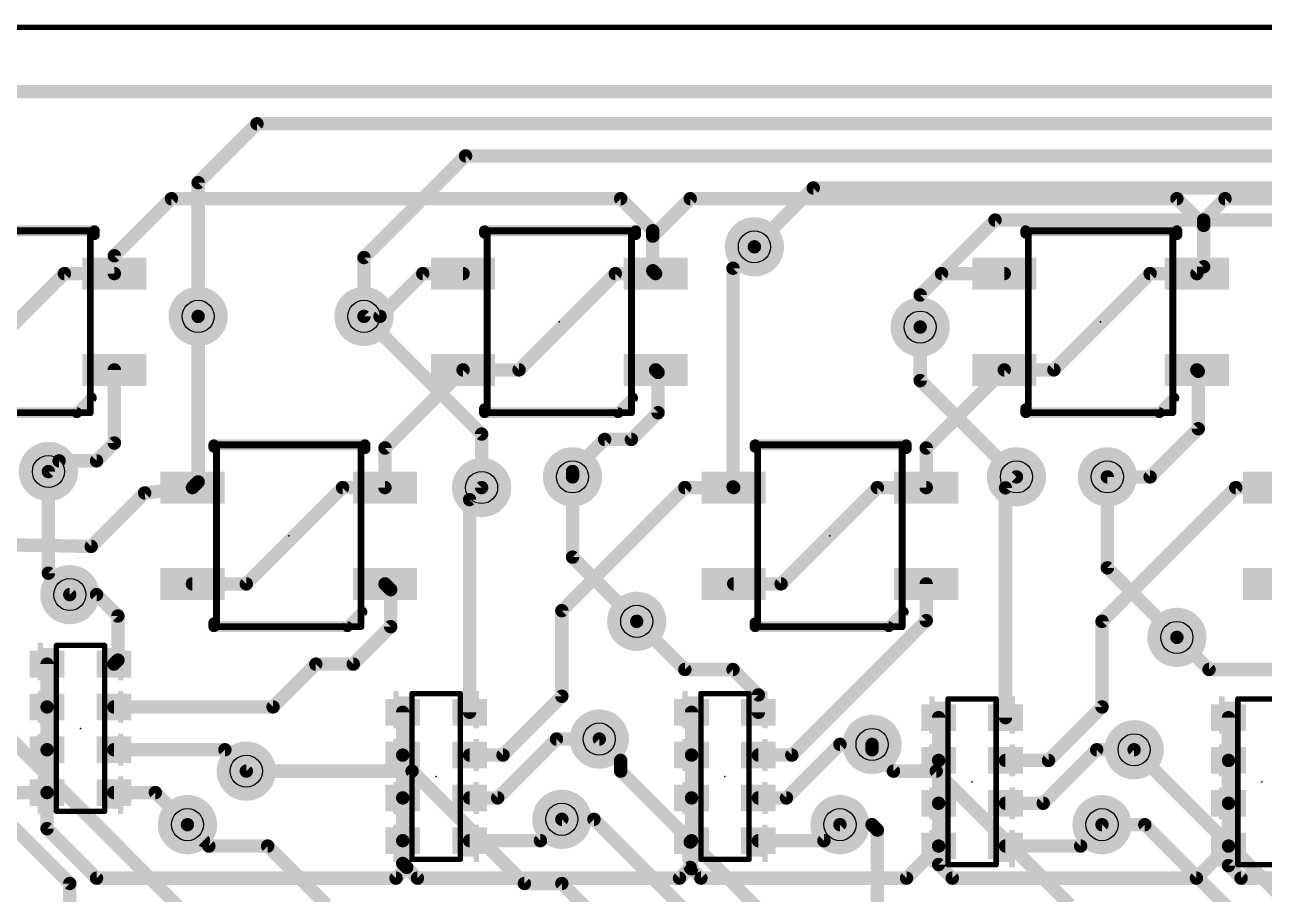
# Model space of a CAD drawing. Extents: x -0.1 to 97.8, y -2.6 to 30.1.
# Drawn here: x 12.56 to 35.73, y 13.8 to 30.05 of the extents above; entities that cross this region are included whole.
import ezdxf

# ---------------------------------------------------------------- set-up
doc = ezdxf.new("R2010")
doc.units = 0
for name, color, linetype in [('1', 22, 'CONTINUOUS'), ('16', 175, 'CONTINUOUS'), ('18', 82, 'CONTINUOUS'), ('20', 7, 'CONTINUOUS'), ('22', 253, 'CONTINUOUS'), ('24', 7, 'CONTINUOUS'), ('44', 253, 'CONTINUOUS'), ('52', 253, 'CONTINUOUS')]:
    doc.layers.add(name, color=color, linetype=linetype)

# ---------------------------------------------------------------- blocks, each defined once
blk = doc.blocks.new('RECT')
blk.add_solid([(-0.5, -0.5), (0.5, -0.5), (-0.5, 0.5), (0.5, 0.5)])
blk = doc.blocks.new('ROUNDV')
at = {"const_width": 0.5}
blk.add_lwpolyline([(0, -0.25, 1), (0, 0.25, 1), (0, -0.25)], format="xyb", dxfattribs=at)

msp = doc.modelspace()

# ---------------------------------------------------------------- linework, layer by layer
at = {"layer": '1'}
for points, const_width in [([(0, 30), (97.7, 30)], 0.1), ([(77.7, 28.8), (10.9, 28.8)], 0.25), ([(16.9, 28.2), (15.8, 27.1)], 0.25), ([(77.3, 28.2), (16.9, 28.2)], 0.25), ([(20.8, 27.6), (18.9, 25.7)], 0.25), ([(76.9, 27.6), (20.8, 27.6)], 0.25), ([(15.8, 27.1), (15.8, 24.6)], 0.25), ([(27.3, 27), (26.2, 25.9)], 0.25), ([(76.5, 27), (27.3, 27)], 0.25), ([(30.7, 26.4), (29.3, 25)], 0.25), ([(76.1, 26.4), (30.7, 26.4)], 0.25), ([(18.9, 25.7), (18.9, 24.6)], 0.25), ([(29.3, 25), (29.3, 24.4)], 0.25), ([(21.1, 22.4), (18.9, 24.6)], 0.25), ([(29.3, 23.4), (29.3, 24.4)], 0.25), ([(31.1, 21.6), (29.3, 23.4)], 0.25), ([(21.1, 21.4), (21.1, 22.4)], 0.25), ([(13, 21.7), (13, 19.8)], 0.25), ([(22.8, 20.1), (22.8, 21.6)], 0.25), ([(32.8, 19.9), (32.8, 21.6)], 0.25), ([(24, 18.9), (22.8, 20.1)], 0.25), ([(34.1, 18.6), (32.8, 19.9)], 0.25), ([(13, 19.8), (13.4, 19.4)], 0.25), ([(12, 17), (16.5, 12.5)], 0.25), ([(10.7, 16.7), (13.4, 14)], 0.25), ([(23.3, 16.7), (23.7, 16.3)], 0.25), ([(28.4, 16.6), (28.4, 16.5)], 0.25), ([(28.4, 16.5), (28.8, 16.1)], 0.25), ([(33.3, 16.5), (37, 12.8)], 0.25), ([(16.7, 16.1), (19.8, 16.1)], 0.25), ([(19.8, 16.1), (21.9, 14)], 0.25), ([(23.7, 16.3), (23.7, 16.1)], 0.25), ([(23.7, 16.1), (27, 12.8)], 0.25), ([(28.8, 16.1), (29.6, 16.1)], 0.25), ([(29.6, 16.1), (32.1, 13.6)], 0.25), ([(22.6, 15.2), (23.2, 15.2)], 0.25), ([(25.4, 13), (23.2, 15.2)], 0.25), ([(15.6, 15.1), (15.9, 14.8)], 0.25), ([(15.6, 15.1), (16, 14.7)], 0.25), ([(27.8, 15.1), (28.4, 15.1)], 0.25), ([(28.5, 15), (28.4, 15.1)], 0.25), ([(28.5, 7.5), (28.5, 15)], 0.25), ([(33.5, 15.1), (32.7, 15.1)], 0.25), ([(35.5, 13.1), (33.5, 15.1)], 0.25), ([(16, 14.7), (17.1, 14.7)], 0.25), ([(17.1, 14.7), (18.2, 13.6)], 0.25), ([(13.4, 14), (13.4, 9.4)], 0.25), ([(21.9, 14), (22.6, 14)], 0.25), ([(22.6, 14), (23.2, 13.4)], 0.25)]:
    msp.add_lwpolyline(points, dxfattribs=dict(at, const_width=const_width))
at = {"layer": '1', "const_width": 0.125}
for points in [[(16.9, 28.2625, 1), (16.9, 28.1375)], [(16.9442, 28.1558, 1), (16.8558, 28.2442)], [(20.8, 27.6625, 1), (20.8, 27.5375)], [(20.8442, 27.5558, 1), (20.7558, 27.6442)], [(15.8625, 27.1, 1), (15.7375, 27.1)], [(15.7558, 27.1442, 1), (15.8442, 27.0558)], [(27.3, 27.0625, 1), (27.3, 26.9375)], [(27.3442, 26.9558, 1), (27.2558, 27.0442)], [(30.7, 26.4625, 1), (30.7, 26.3375)], [(30.7442, 26.3558, 1), (30.6558, 26.4442)], [(26.1558, 25.9442, 1), (26.2442, 25.8558)], [(18.9625, 25.7, 1), (18.8375, 25.7)], [(18.8558, 25.7442, 1), (18.9442, 25.6558)], [(29.3625, 25, 1), (29.2375, 25)], [(29.2558, 25.0442, 1), (29.3442, 24.9558)], [(15.7375, 24.6, 1), (15.8625, 24.6)], [(18.9442, 24.6442, 1), (18.8558, 24.5558)], [(18.8375, 24.6, 1), (18.9625, 24.6)], [(29.3625, 24.4, 1), (29.2375, 24.4)], [(29.2375, 24.4, 1), (29.3625, 24.4)], [(29.3442, 23.4442, 1), (29.2558, 23.3558)], [(29.2375, 23.4, 1), (29.3625, 23.4)], [(21.1625, 22.4, 1), (21.0375, 22.4)], [(21.0558, 22.3558, 1), (21.1442, 22.4442)], [(13.0625, 21.7, 1), (12.9375, 21.7)], [(22.8625, 21.6, 1), (22.7375, 21.6)], [(31.0558, 21.5558, 1), (31.1442, 21.6442)], [(32.8625, 21.6, 1), (32.7375, 21.6)], [(21.0375, 21.4, 1), (21.1625, 21.4)], [(22.8442, 20.1442, 1), (22.7558, 20.0558)], [(22.7375, 20.1, 1), (22.8625, 20.1)], [(32.8442, 19.9442, 1), (32.7558, 19.8558)], [(32.7375, 19.9, 1), (32.8625, 19.9)], [(13.0442, 19.8442, 1), (12.9558, 19.7558)], [(12.9375, 19.8, 1), (13.0625, 19.8)], [(13.3558, 19.3558, 1), (13.4442, 19.4442)], [(23.9558, 18.8558, 1), (24.0442, 18.9442)], [(34.0558, 18.5558, 1), (34.1442, 18.6442)], [(23.3442, 16.7442, 1), (23.2558, 16.6558)], [(28.4625, 16.6, 1), (28.3375, 16.6)], [(28.4442, 16.5442, 1), (28.3558, 16.4558)], [(28.3375, 16.5, 1), (28.4625, 16.5)], [(33.3442, 16.5442, 1), (33.2558, 16.4558)], [(16.7, 16.1625, 1), (16.7, 16.0375)], [(19.8442, 16.1442, 1), (19.7558, 16.0558)], [(19.8, 16.0375, 1), (19.8, 16.1625)], [(23.7625, 16.3, 1), (23.6375, 16.3)], [(23.7442, 16.1442, 1), (23.6558, 16.0558)], [(23.6558, 16.2558, 1), (23.7442, 16.3442)], [(28.8, 16.1625, 1), (28.8, 16.0375)], [(29.6442, 16.1442, 1), (29.5558, 16.0558)], [(29.6, 16.0375, 1), (29.6, 16.1625)], [(23.6375, 16.1, 1), (23.7625, 16.1)], [(28.7558, 16.0558, 1), (28.8442, 16.1442)], [(22.6, 15.2625, 1), (22.6, 15.1375)], [(23.2442, 15.2442, 1), (23.1558, 15.1558)], [(23.2, 15.1375, 1), (23.2, 15.2625)], [(15.6442, 15.1442, 1), (15.5558, 15.0558)], [(15.6442, 15.1442, 1), (15.5558, 15.0558)], [(27.8, 15.1625, 1), (27.8, 15.0375)], [(28.4442, 15.1442, 1), (28.3558, 15.0558)], [(28.4, 15.0375, 1), (28.4, 15.1625)], [(28.5625, 15, 1), (28.4375, 15)], [(28.4558, 14.9558, 1), (28.5442, 15.0442)], [(32.7, 15.1625, 1), (32.7, 15.0375)], [(33.5442, 15.1442, 1), (33.4558, 15.0558)], [(33.5, 15.0375, 1), (33.5, 15.1625)], [(15.8558, 14.7558, 1), (15.9442, 14.8442)], [(16, 14.7625, 1), (16, 14.6375)], [(15.9558, 14.6558, 1), (16.0442, 14.7442)], [(17.1442, 14.7442, 1), (17.0558, 14.6558)], [(17.1, 14.6375, 1), (17.1, 14.7625)], [(13.4625, 14, 1), (13.3375, 14)], [(13.3558, 13.9558, 1), (13.4442, 14.0442)], [(21.9, 14.0625, 1), (21.9, 13.9375)], [(21.8558, 13.9558, 1), (21.9442, 14.0442)], [(22.6442, 14.0442, 1), (22.5558, 13.9558)], [(22.6, 13.9375, 1), (22.6, 14.0625)]]:
    msp.add_lwpolyline(points, format="xyb", dxfattribs=at)
at = {"layer": '16'}
for points, const_width in [([(0, 30), (97.7, 30)], 0.01), ([(14.233, 25.733), (15.3, 26.8)], 0.25), ([(15.3, 26.8), (23.7, 26.8)], 0.25), ([(23.7, 26.8), (24.3, 26.2)], 0.25), ([(24.3, 26.1), (25, 26.8)], 0.25), ([(25, 26.8), (34.1, 26.8)], 0.25), ([(34.1, 26.8), (34.6, 26.3)], 0.25), ([(34.6, 26.4), (35, 26.8)], 0.25), ([(35, 26.8), (44, 26.8)], 0.25), ([(34.6, 26.3), (34.6, 26.4)], 0.25), ([(34.6, 25.527), (34.6, 26.3)], 0.25), ([(24.3, 26.1), (24.3, 26.2)], 0.25), ([(24.3, 25.453), (24.3, 26.1)], 0.25), ([(26.2, 25.9), (25.8, 25.5)], 0.25), ([(14.233, 25.4), (14.233, 25.733)], 0.25), ([(11.5, 23.6), (13.3, 25.4)], 0.25), ([(13.3, 25.4), (14.233, 25.4)], 0.25), ([(19.2, 24.6), (20, 25.4)], 0.25), ([(20, 25.4), (20.753, 25.4)], 0.25), ([(21.8, 23.6), (23.6, 25.4)], 0.25), ([(23.6, 25.4), (24.353, 25.4)], 0.25), ([(24.3, 25.453), (24.353, 25.4)], 0.25), ([(25.8, 25.5), (25.8, 21.413)], 0.25), ([(29.3, 25), (29.7, 25.4)], 0.25), ([(29.7, 25.4), (30.873, 25.4)], 0.25), ([(31.8, 23.6), (33.6, 25.4)], 0.25), ([(33.6, 25.4), (34.473, 25.4)], 0.25), ([(34.6, 25.527), (34.473, 25.4)], 0.25), ([(29.3, 24.4), (29.3, 25)], 0.25), ([(15.8, 24.6), (15.8, 21.507)], 0.25), ([(18.9, 24.6), (19.2, 24.6)], 0.25), ([(14.233, 23.6), (14.233, 22.233)], 0.25), ([(19.293, 22.14), (20.753, 23.6)], 0.25), ([(20.753, 23.6), (21.8, 23.6)], 0.25), ([(24.4, 23.553), (24.353, 23.6)], 0.25), ([(24.4, 22.8), (24.4, 23.553)], 0.25), ([(29.413, 22.14), (30.873, 23.6)], 0.25), ([(30.873, 23.6), (31.8, 23.6)], 0.25), ([(34.5, 23.573), (34.473, 23.6)], 0.25), ([(34.5, 22.5), (34.5, 23.573)], 0.25), ([(23.9, 22.3), (24.4, 22.8)], 0.25), ([(33.6, 21.6), (34.5, 22.5)], 0.25), ([(14.233, 22.233), (13.9, 21.9)], 0.25), ([(19.293, 21.4), (19.293, 22.14)], 0.25), ([(22.8, 21.7), (23.4, 22.3)], 0.25), ([(23.4, 22.3), (23.9, 22.3)], 0.25), ([(29.413, 21.4), (29.413, 22.14)], 0.25), ([(13.2, 21.9), (13, 21.7)], 0.25), ([(13.9, 21.9), (13.2, 21.9)], 0.25), ([(22.8, 21.6), (22.8, 21.7)], 0.25), ([(15.8, 21.507), (15.693, 21.4)], 0.25), ([(30.895, 21.395), (31.1, 21.6)], 0.25), ([(32.8, 21.6), (33.6, 21.6)], 0.25), ([(13.8, 20.3), (14.8, 21.3)], 0.25), ([(14.8, 21.3), (15.693, 21.4)], 0.25), ([(16.7, 19.6), (18.5, 21.4)], 0.25), ([(18.5, 21.4), (19.293, 21.4)], 0.25), ([(20.875, 21.175), (21.1, 21.4)], 0.25), ([(24.9, 21.4), (22.6, 19.1)], 0.25), ([(25.813, 21.4), (24.9, 21.4)], 0.25), ([(25.8, 21.413), (25.813, 21.4)], 0.25), ([(26.7, 19.6), (28.5, 21.4)], 0.25), ([(28.5, 21.4), (29.413, 21.4)], 0.25), ([(30.895, 17.1), (30.895, 21.395)], 0.25), ([(35.2, 21.4), (32.7, 18.9)], 0.25), ([(35.933, 21.4), (35.2, 21.4)], 0.25), ([(20.875, 17.2), (20.875, 21.175)], 0.25), ([(8.725, 20.4), (13.8, 20.3)], 0.25), ([(15.693, 19.6), (16.7, 19.6)], 0.25), ([(19.4, 19.493), (19.293, 19.6)], 0.25), ([(25.813, 19.6), (26.7, 19.6)], 0.25), ([(29.413, 19.6), (29.413, 18.913)], 0.25), ([(13.4, 19.4), (13.9, 19.4)], 0.25), ([(13.9, 19.4), (14.3, 19)], 0.25), ([(19.4, 18.8), (19.4, 19.493)], 0.25), ([(14.3, 19), (14.3, 18.175)], 0.25), ([(22.6, 19.1), (22.6, 17.5)], 0.25), ([(24.9, 18), (24, 18.9)], 0.25), ([(29.413, 18.913), (26.9, 16.4)], 0.25), ([(32.7, 18.9), (32.7, 17.3)], 0.25), ([(18.7, 18.1), (19.4, 18.8)], 0.25), ([(34.7, 18), (34.1, 18.6)], 0.25), ([(12.975, 17.3), (12.975, 18.1)], 0.25), ([(14.3, 18.175), (14.225, 18.1)], 0.25), ([(17.2, 17.3), (18, 18.1)], 0.25), ([(18, 18.1), (18.7, 18.1)], 0.25), ([(25.8, 18), (24.9, 18)], 0.25), ([(26.275, 17.525), (25.8, 18)], 0.25), ([(36.1, 18), (34.7, 18)], 0.25), ([(22.6, 17.5), (21.5, 16.4)], 0.25), ([(26.275, 17.2), (26.275, 17.525)], 0.25), ([(12.975, 16.5), (12.975, 17.3)], 0.25), ([(14.225, 17.3), (17.2, 17.3)], 0.25), ([(32.7, 17.3), (31.7, 16.3)], 0.25), ([(19.625, 16.4), (19.625, 17.2)], 0.25), ([(25.025, 16.4), (25.025, 17.2)], 0.25), ([(29.645, 17.1), (29.645, 16.3)], 0.25), ([(35.065, 16.3), (35.065, 17.1)], 0.25), ([(21.4, 15.6), (22.5, 16.7)], 0.25), ([(22.5, 16.7), (23.3, 16.7)], 0.25), ([(26.8, 15.6), (27.8, 16.6)], 0.25), ([(27.8, 16.6), (28.4, 16.6)], 0.25), ([(12.975, 15.7), (12.975, 16.5)], 0.25), ([(14.225, 16.5), (16.3, 16.5)], 0.25), ([(16.3, 16.5), (16.7, 16.1)], 0.25), ([(19.625, 15.6), (19.625, 16.4)], 0.25), ([(21.5, 16.4), (20.875, 16.4)], 0.25), ([(25.025, 15.6), (25.025, 16.4)], 0.25), ([(26.9, 16.4), (26.275, 16.4)], 0.25), ([(31.6, 15.5), (32.6, 16.5)], 0.25), ([(32.6, 16.5), (33.3, 16.5)], 0.25), ([(29.645, 15.5), (29.645, 16.3)], 0.25), ([(31.7, 16.3), (30.895, 16.3)], 0.25), ([(35.065, 15.5), (35.065, 16.3)], 0.25), ([(11.7, 15.7), (12.975, 15.7)], 0.25), ([(12.975, 15.7), (12.975, 15.025)], 0.25), ([(14.225, 15.7), (15, 15.7)], 0.25), ([(15, 15.7), (15.6, 15.1)], 0.25), ([(19.625, 14.8), (19.625, 15.6)], 0.25), ([(20.875, 15.6), (21.4, 15.6)], 0.25), ([(25.025, 14.8), (25.025, 15.6)], 0.25), ([(26.275, 15.6), (26.8, 15.6)], 0.25), ([(29.645, 14.7), (29.645, 15.5)], 0.25), ([(30.895, 15.5), (31.6, 15.5)], 0.25), ([(35.065, 14.7), (35.065, 15.5)], 0.25), ([(22.2, 14.8), (22.6, 15.2)], 0.25), ([(12.975, 15.025), (13.9, 14.1)], 0.25), ([(27.5, 14.8), (27.8, 15.1)], 0.25), ([(32.3, 14.7), (32.7, 15.1)], 0.25), ([(19.625, 14.8), (19.625, 14.375)], 0.25), ([(20.875, 14.8), (22.2, 14.8)], 0.25), ([(25, 14.775), (25.025, 14.8)], 0.25), ([(25, 14.3), (25, 14.775)], 0.25), ([(25.025, 14.8), (25.025, 14.275)], 0.25), ([(26.275, 14.8), (27.5, 14.8)], 0.25), ([(29.045, 14.1), (29.645, 14.7)], 0.25), ([(29.645, 14.7), (29.645, 14.355)], 0.25), ([(30.895, 14.7), (32.3, 14.7)], 0.25), ([(34.465, 14.1), (35.065, 14.7)], 0.25), ([(35.065, 14.7), (35.065, 14.335)], 0.25), ([(19.5, 14.1), (19.7, 14.3)], 0.25), ([(19.625, 14.375), (19.7, 14.3)], 0.25), ([(19.7, 14.3), (19.9, 14.1)], 0.25), ([(24.8, 14.1), (25, 14.3)], 0.25), ([(25.025, 14.275), (25.2, 14.1)], 0.25), ([(29.645, 14.355), (29.9, 14.1)], 0.25), ([(35.065, 14.335), (35.3, 14.1)], 0.25), ([(13.9, 14.1), (19.5, 14.1)], 0.25), ([(19.9, 14.1), (24.8, 14.1)], 0.25), ([(25.2, 14.1), (29.045, 14.1)], 0.25), ([(29.9, 14.1), (34.465, 14.1)], 0.25), ([(35.3, 14.1), (39.145, 14.1)], 0.25)]:
    msp.add_lwpolyline(points, dxfattribs=dict(at, const_width=const_width))
at = {"layer": '16', "const_width": 0.125}
for points in [[(15.3, 26.8625, 1), (15.3, 26.7375)], [(15.3442, 26.7558, 1), (15.2558, 26.8442)], [(23.7442, 26.8442, 1), (23.6558, 26.7558)], [(23.7, 26.7375, 1), (23.7, 26.8625)], [(25, 26.8625, 1), (25, 26.7375)], [(25.0442, 26.7558, 1), (24.9558, 26.8442)], [(34.1442, 26.8442, 1), (34.0558, 26.7558)], [(34.1, 26.7375, 1), (34.1, 26.8625)], [(35, 26.8625, 1), (35, 26.7375)], [(35.0442, 26.7558, 1), (34.9558, 26.8442)], [(34.6625, 26.4, 1), (34.5375, 26.4)], [(34.5558, 26.4442, 1), (34.6442, 26.3558)], [(34.6625, 26.3, 1), (34.5375, 26.3)], [(24.3625, 26.2, 1), (24.2375, 26.2)], [(24.3625, 26.1, 1), (24.2375, 26.1)], [(24.2558, 26.1442, 1), (24.3442, 26.0558)], [(24.2558, 26.1558, 1), (24.3442, 26.2442)], [(34.5375, 26.3, 1), (34.6625, 26.3)], [(34.5558, 26.2558, 1), (34.6442, 26.3442)], [(24.2375, 26.1, 1), (24.3625, 26.1)], [(26.2442, 25.8558, 1), (26.1558, 25.9442)], [(14.2955, 25.733, 1), (14.1705, 25.733)], [(14.1888, 25.7772, 1), (14.2772, 25.6888)], [(13.3, 25.4625, 1), (13.3, 25.3375)], [(13.3442, 25.3558, 1), (13.2558, 25.4442)], [(14.233, 25.3375, 1), (14.233, 25.4625)], [(20, 25.4625, 1), (20, 25.3375)], [(20.0442, 25.3558, 1), (19.9558, 25.4442)], [(20.753, 25.3375, 1), (20.753, 25.4625)], [(23.6, 25.4625, 1), (23.6, 25.3375)], [(23.6442, 25.3558, 1), (23.5558, 25.4442)], [(24.3442, 25.4972, 1), (24.2558, 25.4088)], [(24.2375, 25.453, 1), (24.3625, 25.453)], [(24.3088, 25.3558, 1), (24.3972, 25.4442)], [(24.353, 25.3375, 1), (24.353, 25.4625)], [(25.8625, 25.5, 1), (25.7375, 25.5)], [(25.7558, 25.5442, 1), (25.8442, 25.4558)], [(29.7, 25.4625, 1), (29.7, 25.3375)], [(29.7442, 25.3558, 1), (29.6558, 25.4442)], [(30.873, 25.3375, 1), (30.873, 25.4625)], [(33.6, 25.4625, 1), (33.6, 25.3375)], [(33.6442, 25.3558, 1), (33.5558, 25.4442)], [(34.4288, 25.4442, 1), (34.5172, 25.3558)], [(34.473, 25.3375, 1), (34.473, 25.4625)], [(34.5375, 25.527, 1), (34.6625, 25.527)], [(34.6442, 25.4828, 1), (34.5558, 25.5712)], [(14.1705, 25.4, 1), (14.2955, 25.4)], [(29.3625, 25, 1), (29.2375, 25)], [(29.2558, 25.0442, 1), (29.3442, 24.9558)], [(15.8625, 24.6, 1), (15.7375, 24.6)], [(18.9, 24.6625, 1), (18.9, 24.5375)], [(19.1558, 24.6442, 1), (19.2442, 24.5558)], [(19.2, 24.5375, 1), (19.2, 24.6625)], [(29.2375, 24.4, 1), (29.3625, 24.4)], [(14.2955, 23.6, 1), (14.1705, 23.6)], [(20.753, 23.6625, 1), (20.753, 23.5375)], [(20.7972, 23.5558, 1), (20.7088, 23.6442)], [(21.7558, 23.6442, 1), (21.8442, 23.5558)], [(21.8, 23.5375, 1), (21.8, 23.6625)], [(24.3972, 23.6442, 1), (24.3088, 23.5558)], [(24.4625, 23.553, 1), (24.3375, 23.553)], [(24.3558, 23.5088, 1), (24.4442, 23.5972)], [(30.873, 23.6625, 1), (30.873, 23.5375)], [(30.9172, 23.5558, 1), (30.8288, 23.6442)], [(31.7558, 23.6442, 1), (31.8442, 23.5558)], [(31.8, 23.5375, 1), (31.8, 23.6625)], [(34.5172, 23.6442, 1), (34.4288, 23.5558)], [(34.5625, 23.573, 1), (34.4375, 23.573)], [(34.4558, 23.5288, 1), (34.5442, 23.6172)], [(24.3375, 22.8, 1), (24.4625, 22.8)], [(24.4442, 22.7558, 1), (24.3558, 22.8442)], [(34.4375, 22.5, 1), (34.5625, 22.5)], [(34.5442, 22.4558, 1), (34.4558, 22.5442)], [(14.1705, 22.233, 1), (14.2955, 22.233)], [(14.2772, 22.1888, 1), (14.1888, 22.2772)], [(19.3555, 22.14, 1), (19.2305, 22.14)], [(23.4, 22.3625, 1), (23.4, 22.2375)], [(23.4442, 22.2558, 1), (23.3558, 22.3442)], [(23.8558, 22.3442, 1), (23.9442, 22.2558)], [(23.9, 22.2375, 1), (23.9, 22.3625)], [(29.4755, 22.14, 1), (29.3505, 22.14)], [(13.2, 21.9625, 1), (13.2, 21.8375)], [(13.2442, 21.8558, 1), (13.1558, 21.9442)], [(13.9, 21.8375, 1), (13.9, 21.9625)], [(19.2488, 22.1842, 1), (19.3372, 22.0958)], [(29.3688, 22.1842, 1), (29.4572, 22.0958)], [(12.9558, 21.7442, 1), (13.0442, 21.6558)], [(13.8558, 21.9442, 1), (13.9442, 21.8558)], [(22.8625, 21.7, 1), (22.7375, 21.7)], [(22.7558, 21.7442, 1), (22.8442, 21.6558)], [(15.7375, 21.507, 1), (15.8625, 21.507)], [(15.8442, 21.4628, 1), (15.7558, 21.5512)], [(22.7375, 21.6, 1), (22.8625, 21.6)], [(31.1442, 21.5558, 1), (31.0558, 21.6442)], [(32.8, 21.6625, 1), (32.8, 21.5375)], [(33.5558, 21.6442, 1), (33.6442, 21.5558)], [(33.6, 21.5375, 1), (33.6, 21.6625)], [(14.793, 21.3621, 1), (14.807, 21.2379)], [(14.8442, 21.2558, 1), (14.7558, 21.3442)], [(15.6488, 21.4442, 1), (15.7372, 21.3558)], [(15.7, 21.3379, 1), (15.686, 21.4621)], [(18.5, 21.4625, 1), (18.5, 21.3375)], [(18.5442, 21.3558, 1), (18.4558, 21.4442)], [(19.2305, 21.4, 1), (19.3555, 21.4)], [(19.293, 21.3375, 1), (19.293, 21.4625)], [(21.1442, 21.3558, 1), (21.0558, 21.4442)], [(24.9, 21.4625, 1), (24.9, 21.3375)], [(24.9442, 21.3558, 1), (24.8558, 21.4442)], [(25.8442, 21.4572, 1), (25.7558, 21.3688)], [(25.7375, 21.413, 1), (25.8625, 21.413)], [(25.7688, 21.3558, 1), (25.8572, 21.4442)], [(25.813, 21.3375, 1), (25.813, 21.4625)], [(28.5, 21.4625, 1), (28.5, 21.3375)], [(28.5442, 21.3558, 1), (28.4558, 21.4442)], [(29.3505, 21.4, 1), (29.4755, 21.4)], [(29.413, 21.3375, 1), (29.413, 21.4625)], [(30.9575, 21.395, 1), (30.8325, 21.395)], [(30.8508, 21.4392, 1), (30.9392, 21.3508)], [(35.2, 21.4625, 1), (35.2, 21.3375)], [(35.2442, 21.3558, 1), (35.1558, 21.4442)], [(20.9375, 21.175, 1), (20.8125, 21.175)], [(20.8308, 21.2192, 1), (20.9192, 21.1308)], [(13.7558, 20.3442, 1), (13.8442, 20.2558)], [(13.7988, 20.2375, 1), (13.8012, 20.3625)], [(15.693, 19.6625, 1), (15.693, 19.5375)], [(16.6558, 19.6442, 1), (16.7442, 19.5558)], [(16.7, 19.5375, 1), (16.7, 19.6625)], [(19.3372, 19.6442, 1), (19.2488, 19.5558)], [(25.813, 19.6625, 1), (25.813, 19.5375)], [(26.6558, 19.6442, 1), (26.7442, 19.5558)], [(26.7, 19.5375, 1), (26.7, 19.6625)], [(29.4755, 19.6, 1), (29.3505, 19.6)], [(13.4, 19.4625, 1), (13.4, 19.3375)], [(13.9442, 19.4442, 1), (13.8558, 19.3558)], [(13.9, 19.3375, 1), (13.9, 19.4625)], [(19.4625, 19.493, 1), (19.3375, 19.493)], [(19.3558, 19.4488, 1), (19.4442, 19.5372)], [(14.3625, 19, 1), (14.2375, 19)], [(14.2558, 18.9558, 1), (14.3442, 19.0442)], [(22.6625, 19.1, 1), (22.5375, 19.1)], [(22.5558, 19.1442, 1), (22.6442, 19.0558)], [(24.0442, 18.9442, 1), (23.9558, 18.8558)], [(29.4572, 18.8688, 1), (29.3688, 18.9572)], [(32.7625, 18.9, 1), (32.6375, 18.9)], [(32.6558, 18.9442, 1), (32.7442, 18.8558)], [(19.3375, 18.8, 1), (19.4625, 18.8)], [(19.4442, 18.7558, 1), (19.3558, 18.8442)], [(29.3505, 18.913, 1), (29.4755, 18.913)], [(34.1442, 18.6442, 1), (34.0558, 18.5558)], [(13.0375, 18.1, 1), (12.9125, 18.1)], [(14.1808, 18.1442, 1), (14.2692, 18.0558)], [(14.2375, 18.175, 1), (14.3625, 18.175)], [(14.3442, 18.1308, 1), (14.2558, 18.2192)], [(18, 18.1625, 1), (18, 18.0375)], [(18.0442, 18.0558, 1), (17.9558, 18.1442)], [(18.6558, 18.1442, 1), (18.7442, 18.0558)], [(18.7, 18.0375, 1), (18.7, 18.1625)], [(24.9, 18.0625, 1), (24.9, 17.9375)], [(24.8558, 17.9558, 1), (24.9442, 18.0442)], [(25.8442, 18.0442, 1), (25.7558, 17.9558)], [(25.8, 17.9375, 1), (25.8, 18.0625)], [(34.7, 18.0625, 1), (34.7, 17.9375)], [(34.6558, 17.9558, 1), (34.7442, 18.0442)], [(22.6442, 17.4558, 1), (22.5558, 17.5442)], [(26.3375, 17.525, 1), (26.2125, 17.525)], [(26.2308, 17.4808, 1), (26.3192, 17.5692)], [(13.0375, 17.3, 1), (12.9125, 17.3)], [(14.225, 17.3625, 1), (14.225, 17.2375)], [(17.1558, 17.3442, 1), (17.2442, 17.2558)], [(17.2, 17.2375, 1), (17.2, 17.3625)], [(22.5375, 17.5, 1), (22.6625, 17.5)], [(32.7442, 17.2558, 1), (32.6558, 17.3442)], [(12.9125, 17.3, 1), (13.0375, 17.3)], [(19.6875, 17.2, 1), (19.5625, 17.2)], [(20.8125, 17.2, 1), (20.9375, 17.2)], [(25.0875, 17.2, 1), (24.9625, 17.2)], [(26.2125, 17.2, 1), (26.3375, 17.2)], [(29.7075, 17.1, 1), (29.5825, 17.1)], [(30.8325, 17.1, 1), (30.9575, 17.1)], [(32.6375, 17.3, 1), (32.7625, 17.3)], [(35.1275, 17.1, 1), (35.0025, 17.1)], [(22.5, 16.7625, 1), (22.5, 16.6375)], [(22.5442, 16.6558, 1), (22.4558, 16.7442)], [(23.3, 16.6375, 1), (23.3, 16.7625)], [(27.8, 16.6625, 1), (27.8, 16.5375)], [(27.8442, 16.5558, 1), (27.7558, 16.6442)], [(28.4, 16.5375, 1), (28.4, 16.6625)], [(13.0375, 16.5, 1), (12.9125, 16.5)], [(12.9125, 16.5, 1), (13.0375, 16.5)], [(14.225, 16.5625, 1), (14.225, 16.4375)], [(16.3442, 16.5442, 1), (16.2558, 16.4558)], [(16.3, 16.4375, 1), (16.3, 16.5625)], [(19.6875, 16.4, 1), (19.5625, 16.4)], [(19.5625, 16.4, 1), (19.6875, 16.4)], [(20.875, 16.4625, 1), (20.875, 16.3375)], [(21.4558, 16.4442, 1), (21.5442, 16.3558)], [(21.5, 16.3375, 1), (21.5, 16.4625)], [(25.0875, 16.4, 1), (24.9625, 16.4)], [(24.9625, 16.4, 1), (25.0875, 16.4)], [(26.275, 16.4625, 1), (26.275, 16.3375)], [(26.8558, 16.4442, 1), (26.9442, 16.3558)], [(26.9, 16.3375, 1), (26.9, 16.4625)], [(32.6, 16.5625, 1), (32.6, 16.4375)], [(32.6442, 16.4558, 1), (32.5558, 16.5442)], [(33.3, 16.4375, 1), (33.3, 16.5625)], [(29.7075, 16.3, 1), (29.5825, 16.3)], [(29.5825, 16.3, 1), (29.7075, 16.3)], [(30.895, 16.3625, 1), (30.895, 16.2375)], [(31.6558, 16.3442, 1), (31.7442, 16.2558)], [(31.7, 16.2375, 1), (31.7, 16.3625)], [(35.1275, 16.3, 1), (35.0025, 16.3)], [(35.0025, 16.3, 1), (35.1275, 16.3)], [(16.6558, 16.0558, 1), (16.7442, 16.1442)], [(13.0375, 15.7, 1), (12.9125, 15.7)], [(12.9125, 15.7, 1), (13.0375, 15.7)], [(12.975, 15.6375, 1), (12.975, 15.7625)], [(14.225, 15.7625, 1), (14.225, 15.6375)], [(15.0442, 15.7442, 1), (14.9558, 15.6558)], [(15, 15.6375, 1), (15, 15.7625)], [(19.6875, 15.6, 1), (19.5625, 15.6)], [(19.5625, 15.6, 1), (19.6875, 15.6)], [(20.875, 15.6625, 1), (20.875, 15.5375)], [(21.3558, 15.6442, 1), (21.4442, 15.5558)], [(21.4, 15.5375, 1), (21.4, 15.6625)], [(25.0875, 15.6, 1), (24.9625, 15.6)], [(24.9625, 15.6, 1), (25.0875, 15.6)], [(26.275, 15.6625, 1), (26.275, 15.5375)], [(26.7558, 15.6442, 1), (26.8442, 15.5558)], [(26.8, 15.5375, 1), (26.8, 15.6625)], [(29.7075, 15.5, 1), (29.5825, 15.5)], [(29.5825, 15.5, 1), (29.7075, 15.5)], [(30.895, 15.5625, 1), (30.895, 15.4375)], [(31.5558, 15.5442, 1), (31.6442, 15.4558)], [(31.6, 15.4375, 1), (31.6, 15.5625)], [(35.1275, 15.5, 1), (35.0025, 15.5)], [(35.0025, 15.5, 1), (35.1275, 15.5)], [(22.6442, 15.1558, 1), (22.5558, 15.2442)], [(13.0192, 15.0692, 1), (12.9308, 14.9808)], [(12.9125, 15.025, 1), (13.0375, 15.025)], [(15.5558, 15.0558, 1), (15.6442, 15.1442)], [(27.8442, 15.0558, 1), (27.7558, 15.1442)], [(32.7442, 15.0558, 1), (32.6558, 15.1442)], [(19.6875, 14.8, 1), (19.5625, 14.8)], [(19.5625, 14.8, 1), (19.6875, 14.8)], [(20.875, 14.8625, 1), (20.875, 14.7375)], [(22.1558, 14.8442, 1), (22.2442, 14.7558)], [(22.2, 14.7375, 1), (22.2, 14.8625)], [(25.0625, 14.775, 1), (24.9375, 14.775)], [(24.9558, 14.8192, 1), (25.0442, 14.7308)], [(25.0875, 14.8, 1), (24.9625, 14.8)], [(24.9625, 14.8, 1), (25.0875, 14.8)], [(25.0692, 14.7558, 1), (24.9808, 14.8442)], [(26.275, 14.8625, 1), (26.275, 14.7375)], [(27.4558, 14.8442, 1), (27.5442, 14.7558)], [(27.5, 14.7375, 1), (27.5, 14.8625)], [(29.7075, 14.7, 1), (29.5825, 14.7)], [(29.5825, 14.7, 1), (29.7075, 14.7)], [(29.6892, 14.6558, 1), (29.6008, 14.7442)], [(30.895, 14.7625, 1), (30.895, 14.6375)], [(32.2558, 14.7442, 1), (32.3442, 14.6558)], [(32.3, 14.6375, 1), (32.3, 14.7625)], [(35.1275, 14.7, 1), (35.0025, 14.7)], [(35.0025, 14.7, 1), (35.1275, 14.7)], [(35.1092, 14.6558, 1), (35.0208, 14.7442)], [(19.6692, 14.4192, 1), (19.5808, 14.3308)], [(19.5625, 14.375, 1), (19.6875, 14.375)], [(19.7442, 14.3442, 1), (19.6558, 14.2558)], [(19.7442, 14.2558, 1), (19.6558, 14.3442)], [(19.6558, 14.2558, 1), (19.7442, 14.3442)], [(25.0442, 14.2558, 1), (24.9558, 14.3442)], [(25.0692, 14.3192, 1), (24.9808, 14.2308)], [(29.6892, 14.3992, 1), (29.6008, 14.3108)], [(29.5825, 14.355, 1), (29.7075, 14.355)], [(35.1092, 14.3792, 1), (35.0208, 14.2908)], [(35.0025, 14.335, 1), (35.1275, 14.335)], [(13.9, 14.1625, 1), (13.9, 14.0375)], [(13.8558, 14.0558, 1), (13.9442, 14.1442)], [(19.4558, 14.1442, 1), (19.5442, 14.0558)], [(19.5, 14.0375, 1), (19.5, 14.1625)], [(19.9, 14.1625, 1), (19.9, 14.0375)], [(19.8558, 14.0558, 1), (19.9442, 14.1442)], [(24.7558, 14.1442, 1), (24.8442, 14.0558)], [(24.8, 14.0375, 1), (24.8, 14.1625)], [(24.9375, 14.3, 1), (25.0625, 14.3)], [(24.9625, 14.275, 1), (25.0875, 14.275)], [(25.2, 14.1625, 1), (25.2, 14.0375)], [(25.1558, 14.0558, 1), (25.2442, 14.1442)], [(29.0008, 14.1442, 1), (29.0892, 14.0558)], [(29.045, 14.0375, 1), (29.045, 14.1625)], [(29.9, 14.1625, 1), (29.9, 14.0375)], [(29.8558, 14.0558, 1), (29.9442, 14.1442)], [(34.4208, 14.1442, 1), (34.5092, 14.0558)], [(34.465, 14.0375, 1), (34.465, 14.1625)], [(35.3, 14.1625, 1), (35.3, 14.0375)], [(35.2558, 14.0558, 1), (35.3442, 14.1442)]]:
    msp.add_lwpolyline(points, format="xyb", dxfattribs=at)
at = {"layer": '20'}
msp.add_line((97.7, 30), (0, 30), dxfattribs=at)
at = {"layer": '22', "const_width": 0.2032}
for points in [[(13.86, 26.2), (11.033, 26.2)], [(13.86, 26.127), (13.86, 26.2)], [(23.98, 26.2), (21.153, 26.2)], [(21.153, 26.2), (21.153, 26.154)], [(23.98, 26.127), (23.98, 26.2)], [(34.1, 26.2), (31.273, 26.2)], [(31.273, 26.2), (31.273, 26.154)], [(34.1, 26.127), (34.1, 26.2)], [(13.803, 23.076), (13.533, 22.8)], [(23.923, 23.076), (23.653, 22.8)], [(34.043, 23.076), (33.773, 22.8)], [(21.153, 22.8), (21.153, 22.873)], [(31.273, 22.8), (31.273, 22.873)], [(13.533, 22.8), (11.033, 22.8)], [(23.653, 22.8), (21.153, 22.8)], [(33.773, 22.8), (31.273, 22.8)], [(18.92, 22.2), (16.093, 22.2)], [(16.093, 22.2), (16.093, 22.154)], [(18.92, 22.127), (18.92, 22.2)], [(29.04, 22.2), (26.213, 22.2)], [(26.213, 22.2), (26.213, 22.154)], [(29.04, 22.127), (29.04, 22.2)], [(18.863, 19.076), (18.593, 18.8)], [(28.983, 19.076), (28.713, 18.8)], [(16.093, 18.8), (16.093, 18.873)], [(18.593, 18.8), (16.093, 18.8)], [(26.213, 18.8), (26.213, 18.873)], [(28.713, 18.8), (26.213, 18.8)]]:
    msp.add_lwpolyline(points, dxfattribs=at)
at = {"layer": '22', "const_width": 0.1016}
for points in [[(13.9108, 26.2, 1), (13.8092, 26.2)], [(13.86, 26.1492, 1), (13.86, 26.2508)], [(21.153, 26.2508, 1), (21.153, 26.1492)], [(21.2038, 26.2, 1), (21.1022, 26.2)], [(21.1022, 26.154, 1), (21.2038, 26.154)], [(24.0308, 26.2, 1), (23.9292, 26.2)], [(23.98, 26.1492, 1), (23.98, 26.2508)], [(31.273, 26.2508, 1), (31.273, 26.1492)], [(31.3238, 26.2, 1), (31.2222, 26.2)], [(31.2222, 26.154, 1), (31.3238, 26.154)], [(34.1508, 26.2, 1), (34.0492, 26.2)], [(34.1, 26.1492, 1), (34.1, 26.2508)], [(13.8092, 26.127, 1), (13.9108, 26.127)], [(23.9292, 26.127, 1), (24.0308, 26.127)], [(34.0492, 26.127, 1), (34.1508, 26.127)], [(13.8393, 23.0405, 1), (13.7667, 23.1115)], [(23.9593, 23.0405, 1), (23.8867, 23.1115)], [(34.0793, 23.0405, 1), (34.0067, 23.1115)], [(21.2038, 22.873, 1), (21.1022, 22.873)], [(31.3238, 22.873, 1), (31.2222, 22.873)], [(13.4967, 22.8355, 1), (13.5693, 22.7645)], [(13.533, 22.7492, 1), (13.533, 22.8508)], [(21.153, 22.8508, 1), (21.153, 22.7492)], [(21.1022, 22.8, 1), (21.2038, 22.8)], [(23.6167, 22.8355, 1), (23.6893, 22.7645)], [(23.653, 22.7492, 1), (23.653, 22.8508)], [(31.273, 22.8508, 1), (31.273, 22.7492)], [(31.2222, 22.8, 1), (31.3238, 22.8)], [(33.7367, 22.8355, 1), (33.8093, 22.7645)], [(33.773, 22.7492, 1), (33.773, 22.8508)], [(16.093, 22.2508, 1), (16.093, 22.1492)], [(16.1438, 22.2, 1), (16.0422, 22.2)], [(18.9708, 22.2, 1), (18.8692, 22.2)], [(18.92, 22.1492, 1), (18.92, 22.2508)], [(26.213, 22.2508, 1), (26.213, 22.1492)], [(26.2638, 22.2, 1), (26.1622, 22.2)], [(29.0908, 22.2, 1), (28.9892, 22.2)], [(29.04, 22.1492, 1), (29.04, 22.2508)], [(16.0422, 22.154, 1), (16.1438, 22.154)], [(18.8692, 22.127, 1), (18.9708, 22.127)], [(26.1622, 22.154, 1), (26.2638, 22.154)], [(28.9892, 22.127, 1), (29.0908, 22.127)], [(18.8993, 19.0405, 1), (18.8267, 19.1115)], [(29.0193, 19.0405, 1), (28.9467, 19.1115)], [(16.1438, 18.873, 1), (16.0422, 18.873)], [(16.093, 18.8508, 1), (16.093, 18.7492)], [(16.0422, 18.8, 1), (16.1438, 18.8)], [(18.5567, 18.8355, 1), (18.6293, 18.7645)], [(18.593, 18.7492, 1), (18.593, 18.8508)], [(26.2638, 18.873, 1), (26.1622, 18.873)], [(26.213, 18.8508, 1), (26.213, 18.7492)], [(26.1622, 18.8, 1), (26.2638, 18.8)], [(28.6767, 18.8355, 1), (28.7493, 18.7645)], [(28.713, 18.7492, 1), (28.713, 18.8508)]]:
    msp.add_lwpolyline(points, format="xyb", dxfattribs=at)
at = {"layer": '24'}
for p in [(22.553, 24.5), (32.673, 24.5), (17.493, 20.5), (27.613, 20.5), (13.6, 16.9), (20.25, 16), (25.65, 16), (30.27, 15.9), (35.69, 15.9)]:
    msp.add_point(p, dxfattribs=at)
at = {"layer": '44'}
for centre in [(26.2, 25.9), (15.8, 24.6), (18.9, 24.6), (29.3, 24.4), (13, 21.7), (22.8, 21.6), (31.1, 21.6), (32.8, 21.6), (21.1, 21.4), (13.4, 19.4), (24, 18.9), (34.1, 18.6), (23.3, 16.7), (28.4, 16.6), (33.3, 16.5), (16.7, 16.1), (15.6, 15.1), (22.6, 15.2), (27.8, 15.1), (32.7, 15.1)]:
    msp.add_circle(centre, 0.3, dxfattribs=at)
at = {"layer": '52'}
for points, const_width in [([(11.083, 26.2), (13.783, 26.2)], 0.127), ([(13.783, 26.2), (13.783, 22.8)], 0.127), ([(21.203, 26.2), (23.903, 26.2)], 0.127), ([(21.203, 22.8), (21.203, 26.2)], 0.127), ([(23.903, 26.2), (23.903, 22.8)], 0.127), ([(31.323, 26.2), (34.023, 26.2)], 0.127), ([(31.323, 22.8), (31.323, 26.2)], 0.127), ([(34.023, 26.2), (34.023, 22.8)], 0.127), ([(13.783, 22.8), (11.083, 22.8)], 0.127), ([(23.903, 22.8), (21.203, 22.8)], 0.127), ([(34.023, 22.8), (31.323, 22.8)], 0.127), ([(16.143, 22.2), (18.843, 22.2)], 0.127), ([(16.143, 18.8), (16.143, 22.2)], 0.127), ([(18.843, 22.2), (18.843, 18.8)], 0.127), ([(26.263, 22.2), (28.963, 22.2)], 0.127), ([(26.263, 18.8), (26.263, 22.2)], 0.127), ([(28.963, 22.2), (28.963, 18.8)], 0.127), ([(18.843, 18.8), (16.143, 18.8)], 0.127), ([(28.963, 18.8), (26.263, 18.8)], 0.127), ([(13.15, 18.45), (13.15, 15.35)], 0.1016), ([(14.05, 18.45), (13.15, 18.45)], 0.1016), ([(14.05, 15.35), (14.05, 18.45)], 0.1016), ([(19.8, 17.55), (19.8, 14.45)], 0.1016), ([(20.7, 17.55), (19.8, 17.55)], 0.1016), ([(20.7, 14.45), (20.7, 17.55)], 0.1016), ([(25.2, 17.55), (25.2, 14.45)], 0.1016), ([(26.1, 17.55), (25.2, 17.55)], 0.1016), ([(26.1, 14.45), (26.1, 17.55)], 0.1016), ([(29.82, 17.45), (29.82, 14.35)], 0.1016), ([(30.72, 17.45), (29.82, 17.45)], 0.1016), ([(30.72, 14.35), (30.72, 17.45)], 0.1016), ([(35.24, 17.45), (35.24, 14.35)], 0.1016), ([(36.14, 17.45), (35.24, 17.45)], 0.1016), ([(13.15, 15.35), (14.05, 15.35)], 0.1016), ([(19.8, 14.45), (20.7, 14.45)], 0.1016), ([(25.2, 14.45), (26.1, 14.45)], 0.1016), ([(29.82, 14.35), (30.72, 14.35)], 0.1016), ([(35.24, 14.35), (36.14, 14.35)], 0.1016)]:
    msp.add_lwpolyline(points, dxfattribs=dict(at, const_width=const_width))
for points, const_width in [([(13.8148, 26.2, 1), (13.7513, 26.2)], 0.0635), ([(13.783, 26.1683, 1), (13.783, 26.2318)], 0.0635), ([(21.203, 26.2318, 1), (21.203, 26.1683)], 0.0635), ([(21.2347, 26.2, 1), (21.1713, 26.2)], 0.0635), ([(23.9348, 26.2, 1), (23.8713, 26.2)], 0.0635), ([(23.903, 26.1683, 1), (23.903, 26.2318)], 0.0635), ([(31.323, 26.2318, 1), (31.323, 26.1683)], 0.0635), ([(31.3547, 26.2, 1), (31.2913, 26.2)], 0.0635), ([(34.0548, 26.2, 1), (33.9913, 26.2)], 0.0635), ([(34.023, 26.1683, 1), (34.023, 26.2318)], 0.0635), ([(13.7513, 22.8, 1), (13.8148, 22.8)], 0.0635), ([(13.783, 22.7683, 1), (13.783, 22.8317)], 0.0635), ([(21.203, 22.8317, 1), (21.203, 22.7683)], 0.0635), ([(21.1713, 22.8, 1), (21.2347, 22.8)], 0.0635), ([(23.8713, 22.8, 1), (23.9348, 22.8)], 0.0635), ([(23.903, 22.7683, 1), (23.903, 22.8317)], 0.0635), ([(31.323, 22.8317, 1), (31.323, 22.7683)], 0.0635), ([(31.2913, 22.8, 1), (31.3547, 22.8)], 0.0635), ([(33.9913, 22.8, 1), (34.0548, 22.8)], 0.0635), ([(34.023, 22.7683, 1), (34.023, 22.8317)], 0.0635), ([(16.143, 22.2317, 1), (16.143, 22.1683)], 0.0635), ([(16.1747, 22.2, 1), (16.1113, 22.2)], 0.0635), ([(18.8747, 22.2, 1), (18.8113, 22.2)], 0.0635), ([(18.843, 22.1683, 1), (18.843, 22.2317)], 0.0635), ([(26.2948, 22.2, 1), (26.2313, 22.2)], 0.0635), ([(26.263, 22.2317, 1), (26.263, 22.1683)], 0.0635), ([(28.9947, 22.2, 1), (28.9313, 22.2)], 0.0635), ([(28.963, 22.1683, 1), (28.963, 22.2317)], 0.0635), ([(16.143, 18.8317, 1), (16.143, 18.7683)], 0.0635), ([(16.1113, 18.8, 1), (16.1747, 18.8)], 0.0635), ([(18.8113, 18.8, 1), (18.8747, 18.8)], 0.0635), ([(18.843, 18.7683, 1), (18.843, 18.8317)], 0.0635), ([(26.263, 18.8317, 1), (26.263, 18.7683)], 0.0635), ([(26.2313, 18.8, 1), (26.2948, 18.8)], 0.0635), ([(28.9313, 18.8, 1), (28.9947, 18.8)], 0.0635), ([(28.963, 18.7683, 1), (28.963, 18.8317)], 0.0635), ([(13.1754, 18.45, 1), (13.1246, 18.45)], 0.0508), ([(13.15, 18.4754, 1), (13.15, 18.4246)], 0.0508), ([(14.0754, 18.45, 1), (14.0246, 18.45)], 0.0508), ([(14.05, 18.4246, 1), (14.05, 18.4754)], 0.0508), ([(19.8254, 17.55, 1), (19.7746, 17.55)], 0.0508), ([(19.8, 17.5754, 1), (19.8, 17.5246)], 0.0508), ([(20.7254, 17.55, 1), (20.6746, 17.55)], 0.0508), ([(20.7, 17.5246, 1), (20.7, 17.5754)], 0.0508), ([(25.2254, 17.55, 1), (25.1746, 17.55)], 0.0508), ([(25.2, 17.5754, 1), (25.2, 17.5246)], 0.0508), ([(26.1254, 17.55, 1), (26.0746, 17.55)], 0.0508), ([(26.1, 17.5246, 1), (26.1, 17.5754)], 0.0508), ([(29.8454, 17.45, 1), (29.7946, 17.45)], 0.0508), ([(29.82, 17.4754, 1), (29.82, 17.4246)], 0.0508), ([(30.7454, 17.45, 1), (30.6946, 17.45)], 0.0508), ([(30.72, 17.4246, 1), (30.72, 17.4754)], 0.0508), ([(35.2654, 17.45, 1), (35.2146, 17.45)], 0.0508), ([(35.24, 17.4754, 1), (35.24, 17.4246)], 0.0508), ([(13.15, 15.3754, 1), (13.15, 15.3246)], 0.0508), ([(13.1246, 15.35, 1), (13.1754, 15.35)], 0.0508), ([(14.0246, 15.35, 1), (14.0754, 15.35)], 0.0508), ([(14.05, 15.3246, 1), (14.05, 15.3754)], 0.0508), ([(19.8, 14.4754, 1), (19.8, 14.4246)], 0.0508), ([(19.7746, 14.45, 1), (19.8254, 14.45)], 0.0508), ([(20.6746, 14.45, 1), (20.7254, 14.45)], 0.0508), ([(20.7, 14.4246, 1), (20.7, 14.4754)], 0.0508), ([(25.2, 14.4754, 1), (25.2, 14.4246)], 0.0508), ([(25.1746, 14.45, 1), (25.2254, 14.45)], 0.0508), ([(26.0746, 14.45, 1), (26.1254, 14.45)], 0.0508), ([(26.1, 14.4246, 1), (26.1, 14.4754)], 0.0508), ([(29.82, 14.3754, 1), (29.82, 14.3246)], 0.0508), ([(29.7946, 14.35, 1), (29.8454, 14.35)], 0.0508), ([(30.6946, 14.35, 1), (30.7454, 14.35)], 0.0508), ([(30.72, 14.3246, 1), (30.72, 14.3754)], 0.0508), ([(35.24, 14.3754, 1), (35.24, 14.3246)], 0.0508), ([(35.2146, 14.35, 1), (35.2654, 14.35)], 0.0508)]:
    msp.add_lwpolyline(points, format="xyb", dxfattribs=dict(at, const_width=const_width))

# ---------------------------------------------------------------- block references
at = {"layer": '16'}
for p, xscale, yscale, rotation in [((14.233, 25.4), 1.2, 0.6, 180), ((20.753, 25.4), 1.2, 0.6, 180), ((24.353, 25.4), 1.2, 0.6, 180), ((30.873, 25.4), 1.2, 0.6, 180), ((34.473, 25.4), 1.2, 0.6, 180), ((14.233, 23.6), 1.2, 0.6, 180), ((20.753, 23.6), 1.2, 0.6, 180), ((24.353, 23.6), 1.2, 0.6, 180), ((30.873, 23.6), 1.2, 0.6, 180), ((34.473, 23.6), 1.2, 0.6, 180), ((15.693, 21.4), 1.2, 0.6, 180), ((19.293, 21.4), 1.2, 0.6, 180), ((25.813, 21.4), 1.2, 0.6, 180), ((29.413, 21.4), 1.2, 0.6, 180), ((35.933, 21.4), 1.2, 0.6, 180), ((15.693, 19.6), 1.2, 0.6, 180), ((19.293, 19.6), 1.2, 0.6, 180), ((25.813, 19.6), 1.2, 0.6, 180), ((29.413, 19.6), 1.2, 0.6, 180), ((35.933, 19.6), 1.2, 0.6, 180), ((12.975, 18.1), 0.5, 0.65, 270), ((14.225, 18.1), 0.5, 0.65, 270), ((12.975, 17.3), 0.5, 0.65, 270), ((14.225, 17.3), 0.5, 0.65, 270), ((19.625, 17.2), 0.5, 0.65, 270), ((20.875, 17.2), 0.5, 0.65, 270), ((25.025, 17.2), 0.5, 0.65, 270), ((26.275, 17.2), 0.5, 0.65, 270), ((29.645, 17.1), 0.5, 0.65, 270), ((30.895, 17.1), 0.5, 0.65, 270), ((35.065, 17.1), 0.5, 0.65, 270), ((12.975, 16.5), 0.5, 0.65, 270), ((14.225, 16.5), 0.5, 0.65, 270), ((19.625, 16.4), 0.5, 0.65, 270), ((20.875, 16.4), 0.5, 0.65, 270), ((25.025, 16.4), 0.5, 0.65, 270), ((26.275, 16.4), 0.5, 0.65, 270), ((29.645, 16.3), 0.5, 0.65, 270), ((30.895, 16.3), 0.5, 0.65, 270), ((35.065, 16.3), 0.5, 0.65, 270), ((12.975, 15.7), 0.5, 0.65, 270), ((14.225, 15.7), 0.5, 0.65, 270), ((19.625, 15.6), 0.5, 0.65, 270), ((20.875, 15.6), 0.5, 0.65, 270), ((25.025, 15.6), 0.5, 0.65, 270), ((26.275, 15.6), 0.5, 0.65, 270), ((29.645, 15.5), 0.5, 0.65, 270), ((30.895, 15.5), 0.5, 0.65, 270), ((35.065, 15.5), 0.5, 0.65, 270), ((19.625, 14.8), 0.5, 0.65, 270), ((20.875, 14.8), 0.5, 0.65, 270), ((25.025, 14.8), 0.5, 0.65, 270), ((26.275, 14.8), 0.5, 0.65, 270), ((29.645, 14.7), 0.5, 0.65, 270), ((30.895, 14.7), 0.5, 0.65, 270), ((35.065, 14.7), 0.5, 0.65, 270)]:
    msp.add_blockref('RECT', p, dxfattribs=dict(at, xscale=xscale, yscale=yscale, rotation=rotation))
at = {"layer": '18', "xscale": 1.108, "yscale": 1.108}
for p in [(26.2, 25.9), (26.2, 25.9), (15.8, 24.6), (15.8, 24.6), (18.9, 24.6), (18.9, 24.6), (29.3, 24.4), (29.3, 24.4), (13, 21.7), (13, 21.7), (22.8, 21.6), (22.8, 21.6), (31.1, 21.6), (31.1, 21.6), (32.8, 21.6), (32.8, 21.6), (21.1, 21.4), (21.1, 21.4), (13.4, 19.4), (13.4, 19.4), (24, 18.9), (24, 18.9), (34.1, 18.6), (34.1, 18.6), (23.3, 16.7), (23.3, 16.7), (28.4, 16.6), (28.4, 16.6), (33.3, 16.5), (33.3, 16.5), (16.7, 16.1), (16.7, 16.1), (15.6, 15.1), (15.6, 15.1), (22.6, 15.2), (22.6, 15.2), (27.8, 15.1), (27.8, 15.1), (32.7, 15.1), (32.7, 15.1)]:
    msp.add_blockref('ROUNDV', p, dxfattribs=at)
at = {"layer": '52', "rotation": 270}
for p, xscale, yscale in [((12.85, 18.15), 0.7, 0.1), ((13, 18.125), 0.55, 0.2), ((14.2, 18.125), 0.55, 0.2), ((14.35, 18.15), 0.7, 0.1), ((12.85, 17.3), 0.6, 0.1), ((13, 17.3), 0.5, 0.2), ((14.2, 17.3), 0.5, 0.2), ((14.35, 17.3), 0.6, 0.1), ((19.5, 17.25), 0.7, 0.1), ((19.65, 17.225), 0.55, 0.2), ((20.85, 17.225), 0.55, 0.2), ((21, 17.25), 0.7, 0.1), ((24.9, 17.25), 0.7, 0.1), ((25.05, 17.225), 0.55, 0.2), ((26.25, 17.225), 0.55, 0.2), ((26.4, 17.25), 0.7, 0.1), ((29.52, 17.15), 0.7, 0.1), ((29.67, 17.125), 0.55, 0.2), ((30.87, 17.125), 0.55, 0.2), ((31.02, 17.15), 0.7, 0.1), ((34.94, 17.15), 0.7, 0.1), ((35.09, 17.125), 0.55, 0.2), ((12.85, 16.5), 0.6, 0.1), ((13, 16.5), 0.5, 0.2), ((14.2, 16.5), 0.5, 0.2), ((14.35, 16.5), 0.6, 0.1), ((19.5, 16.4), 0.6, 0.1), ((21, 16.4), 0.6, 0.1), ((24.9, 16.4), 0.6, 0.1), ((26.4, 16.4), 0.6, 0.1), ((19.65, 16.4), 0.5, 0.2), ((20.85, 16.4), 0.5, 0.2), ((25.05, 16.4), 0.5, 0.2), ((26.25, 16.4), 0.5, 0.2), ((29.52, 16.3), 0.6, 0.1), ((29.67, 16.3), 0.5, 0.2), ((30.87, 16.3), 0.5, 0.2), ((31.02, 16.3), 0.6, 0.1), ((34.94, 16.3), 0.6, 0.1), ((35.09, 16.3), 0.5, 0.2), ((12.85, 15.65), 0.7, 0.1), ((14.35, 15.65), 0.7, 0.1), ((13, 15.675), 0.55, 0.2), ((14.2, 15.675), 0.55, 0.2), ((19.5, 15.6), 0.6, 0.1), ((19.65, 15.6), 0.5, 0.2), ((20.85, 15.6), 0.5, 0.2), ((21, 15.6), 0.6, 0.1), ((24.9, 15.6), 0.6, 0.1), ((25.05, 15.6), 0.5, 0.2), ((26.25, 15.6), 0.5, 0.2), ((26.4, 15.6), 0.6, 0.1), ((29.52, 15.5), 0.6, 0.1), ((31.02, 15.5), 0.6, 0.1), ((34.94, 15.5), 0.6, 0.1), ((29.67, 15.5), 0.5, 0.2), ((30.87, 15.5), 0.5, 0.2), ((35.09, 15.5), 0.5, 0.2), ((19.5, 14.75), 0.7, 0.1), ((21, 14.75), 0.7, 0.1), ((24.9, 14.75), 0.7, 0.1), ((26.4, 14.75), 0.7, 0.1), ((19.65, 14.775), 0.55, 0.2), ((20.85, 14.775), 0.55, 0.2), ((25.05, 14.775), 0.55, 0.2), ((26.25, 14.775), 0.55, 0.2), ((29.52, 14.65), 0.7, 0.1), ((29.67, 14.675), 0.55, 0.2), ((30.87, 14.675), 0.55, 0.2), ((31.02, 14.65), 0.7, 0.1), ((34.94, 14.65), 0.7, 0.1), ((35.09, 14.675), 0.55, 0.2)]:
    msp.add_blockref('RECT', p, dxfattribs=dict(at, xscale=xscale, yscale=yscale))

doc.saveas('drawing.dxf')
